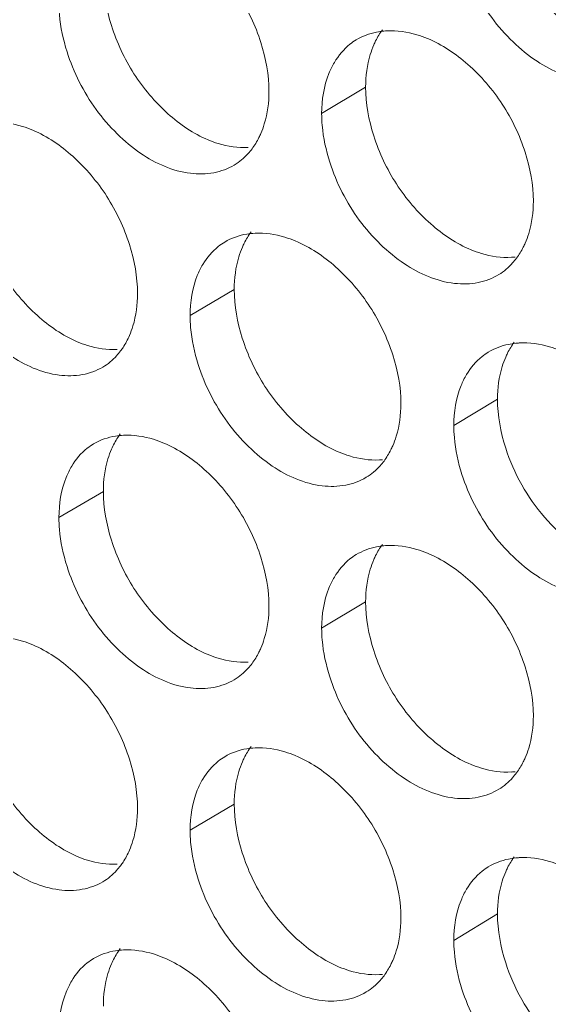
# Model space of a CAD drawing. Header units: millimetres. Extents: x 1177 to 4147, y 93 to 2194.
# Drawn here: x 2615.09 to 2623.2, y 869.58 to 884.66 of the extents above; entities that cross this region are included whole.
import ezdxf

# ---------------------------------------------------------------- set-up
doc = ezdxf.new("R2010")
doc.units = ezdxf.units.MM
doc.header["$LTSCALE"] = 0.1
doc.layers.get('0').update_dxf_attribs({"lineweight": 13})
doc.layers.add('标注', color=251, linetype='Continuous', lineweight=9)

# ---------------------------------------------------------------- blocks, each defined once
blk = doc.blocks.new('02')
at = {"layer": '标注'}
for p, q in [((4512.541, 853.591), (4511.58, 853.015)), ((4509.669, 849.17), (4508.703, 848.596)), ((4515.425, 846.77), (4514.47, 846.191)), ((4506.808, 844.755), (4505.836, 844.184)), ((4506.808, 844.755), (4505.836, 844.184)), ((4512.541, 842.341), (4511.58, 841.765)), ((4512.541, 842.341), (4511.58, 841.765)), ((4509.669, 837.92), (4508.703, 837.346)), ((4515.425, 835.52), (4514.47, 834.941))]:
    blk.add_line(p, q, dxfattribs=at)
for centre, radius, start, end in [((4513.09, 853.168), 1.654, 92.9003, 95.1818), ((4515.644, 851.517), 1.649, 272.9969, 275.7719), ((4515.989, 846.339), 1.662, 93.0207, 95.749), ((4512.763, 847.08), 1.64, 272.8765, 275.2009), ((4513.09, 841.918), 1.654, 92.9003, 95.1818), ((4513.09, 841.918), 1.654, 92.9003, 95.1818), ((4515.644, 840.267), 1.649, 272.9969, 275.7719), ((4515.644, 840.267), 1.649, 272.9969, 275.7719), ((4515.989, 835.089), 1.662, 93.0207, 95.749), ((4512.763, 835.83), 1.64, 272.8765, 275.2009)]:
    blk.add_arc(centre, radius, start, end, dxfattribs=at)
for points, knots in [([(4515.425, 858.02), (4515.425, 857.659), (4515.6, 856.72), (4516.216, 855.624), (4517.032, 854.85), (4517.5, 854.567), (4517.74, 854.469)], [0, 0, 0, 0, 0.243755, 0.63494, 0.825083, 1, 1, 1, 1]), ([(4510.428, 853.497), (4510.428, 853.858), (4510.288, 854.607), (4509.799, 855.641), (4509.067, 856.503), (4508.45, 856.926), (4508.128, 857.061)], [0, 0, 0, 0, 0.243745, 0.505466, 0.764291, 1, 1, 1, 1]), ([(4514.648, 856.374), (4514.793, 855.923), (4515.124, 855.277), (4515.744, 854.574), (4516.404, 854.032), (4517.165, 853.703), (4517.903, 853.725), (4518.224, 853.846), (4518.362, 853.931)], [0, 0, 0, 0, 0.285015, 0.426566, 0.56171, 0.798641, 0.902454, 1, 1, 1, 1]), ([(4506.808, 856.005), (4506.808, 855.644), (4506.946, 854.895), (4507.432, 853.861), (4508.16, 852.997), (4508.775, 852.574), (4509.096, 852.438)], [0, 0, 0, 0, 0.24405, 0.505923, 0.764587, 1, 1, 1, 1]), ([(4505.836, 855.434), (4505.836, 855.347), (4505.853, 854.986), (4505.93, 854.628), (4506.013, 854.365)], [0, 0, 0, 0, 0.239158, 1, 1, 1, 1]), ([(4512.909, 854.843), (4512.852, 854.767), (4512.786, 854.657), (4512.732, 854.542), (4512.719, 854.512)], [0, 0, 0, 0, 0.743694, 1, 1, 1, 1]), ([(4513.891, 854.654), (4513.817, 854.684), (4513.533, 854.786), (4513.228, 854.831), (4513.007, 854.819)], [0, 0, 0, 0, 0.265915, 1, 1, 1, 1]), ([(4512.336, 854.623), (4512.288, 854.594), (4512.099, 854.463), (4511.948, 854.281), (4511.859, 854.132)], [0, 0, 0, 0, 0.245262, 1, 1, 1, 1]), ([(4512.941, 854.815), (4512.887, 854.81), (4512.676, 854.78), (4512.472, 854.704), (4512.336, 854.623)], [0, 0, 0, 0, 0.257466, 1, 1, 1, 1]), ([(4516.208, 851.1), (4516.208, 851.461), (4516.067, 852.21), (4515.574, 853.241), (4514.836, 854.101), (4514.214, 854.52), (4513.891, 854.654)], [0, 0, 0, 0, 0.243409, 0.504813, 0.763684, 1, 1, 1, 1]), ([(4512.719, 854.512), (4512.69, 854.444), (4512.582, 854.149), (4512.541, 853.831), (4512.541, 853.591)], [0, 0, 0, 0, 0.235813, 1, 1, 1, 1]), ([(4506.013, 854.365), (4506.155, 853.915), (4506.48, 853.271), (4507.089, 852.564), (4507.737, 852.018), (4508.484, 851.681), (4509.215, 851.691), (4509.533, 851.806), (4509.67, 851.888)], [0, 0, 0, 0, 0.286235, 0.428153, 0.563457, 0.799968, 0.903181, 1, 1, 1, 1]), ([(4511.859, 854.132), (4511.813, 854.055), (4511.643, 853.707), (4511.58, 853.312), (4511.58, 853.015)], [0, 0, 0, 0, 0.232735, 1, 1, 1, 1]), ([(4512.541, 853.591), (4512.541, 853.23), (4512.681, 852.482), (4513.171, 851.449), (4513.905, 850.588), (4514.524, 850.169), (4514.847, 850.035)], [0, 0, 0, 0, 0.243714, 0.505271, 0.763981, 1, 1, 1, 1]), ([(4510.25, 852.578), (4510.28, 852.646), (4510.387, 852.94), (4510.428, 853.258), (4510.428, 853.497)], [0, 0, 0, 0, 0.235754, 1, 1, 1, 1]), ([(4511.58, 853.015), (4511.58, 852.929), (4511.597, 852.567), (4511.675, 852.21), (4511.758, 851.948)], [0, 0, 0, 0, 0.239233, 1, 1, 1, 1]), ([(4505.264, 852.65), (4505.191, 852.681), (4504.912, 852.785), (4504.609, 852.832), (4504.391, 852.822)], [0, 0, 0, 0, 0.266406, 1, 1, 1, 1]), ([(4507.555, 849.081), (4507.555, 849.442), (4507.415, 850.191), (4506.928, 851.225), (4506.199, 852.09), (4505.585, 852.514), (4505.264, 852.65)], [0, 0, 0, 0, 0.243914, 0.505794, 0.764596, 1, 1, 1, 1]), ([(4510.058, 852.242), (4510.115, 852.319), (4510.183, 852.43), (4510.237, 852.547), (4510.25, 852.578)], [0, 0, 0, 0, 0.74354, 1, 1, 1, 1]), ([(4509.096, 852.438), (4509.169, 852.408), (4509.449, 852.305), (4509.753, 852.259), (4509.971, 852.27)], [0, 0, 0, 0, 0.265996, 1, 1, 1, 1]), ([(4509.67, 851.888), (4509.782, 851.955), (4509.92, 852.07), (4510.031, 852.206), (4510.058, 852.242)], [0, 0, 0, 0, 0.744409, 1, 1, 1, 1]), ([(4511.758, 851.948), (4511.902, 851.497), (4512.231, 850.852), (4512.847, 850.147), (4513.504, 849.604), (4514.26, 849.272), (4514.996, 849.29), (4515.316, 849.409), (4515.454, 849.493)], [0, 0, 0, 0, 0.28542, 0.427092, 0.562289, 0.79908, 0.902694, 1, 1, 1, 1]), ([(4503.958, 851.597), (4503.958, 851.236), (4504.096, 850.487), (4504.579, 849.452), (4505.304, 848.586), (4505.917, 848.161), (4506.237, 848.025)], [0, 0, 0, 0, 0.244219, 0.506251, 0.764892, 1, 1, 1, 1]), ([(4516.029, 850.18), (4516.059, 850.248), (4516.167, 850.543), (4516.208, 850.86), (4516.208, 851.1)], [0, 0, 0, 0, 0.236051, 1, 1, 1, 1]), ([(4510.123, 850.397), (4510.064, 850.394), (4509.833, 850.371), (4509.608, 850.293), (4509.46, 850.205)], [0, 0, 0, 0, 0.258753, 1, 1, 1, 1]), ([(4510.038, 850.425), (4509.981, 850.348), (4509.913, 850.237), (4509.859, 850.12), (4509.846, 850.09)], [0, 0, 0, 0, 0.74352, 1, 1, 1, 1]), ([(4511.004, 850.229), (4510.93, 850.26), (4510.648, 850.362), (4510.343, 850.408), (4510.123, 850.397)], [0, 0, 0, 0, 0.266077, 1, 1, 1, 1]), ([(4509.46, 850.205), (4509.412, 850.176), (4509.222, 850.045), (4509.07, 849.863), (4508.981, 849.714)], [0, 0, 0, 0, 0.245151, 1, 1, 1, 1]), ([(4509.846, 850.09), (4509.817, 850.022), (4509.709, 849.727), (4509.669, 849.41), (4509.669, 849.17)], [0, 0, 0, 0, 0.235665, 1, 1, 1, 1]), ([(4513.313, 846.67), (4513.313, 847.031), (4513.172, 847.78), (4512.681, 848.813), (4511.946, 849.674), (4511.327, 850.094), (4511.004, 850.229)], [0, 0, 0, 0, 0.243576, 0.505139, 0.763987, 1, 1, 1, 1]), ([(4515.841, 849.851), (4515.897, 849.927), (4515.963, 850.036), (4516.016, 850.15), (4516.029, 850.18)], [0, 0, 0, 0, 0.743887, 1, 1, 1, 1]), ([(4503.157, 849.959), (4503.298, 849.51), (4503.621, 848.865), (4504.227, 848.158), (4504.871, 847.611), (4505.614, 847.271), (4506.341, 847.277), (4506.658, 847.39), (4506.795, 847.47)], [0, 0, 0, 0, 0.286646, 0.428688, 0.564047, 0.800418, 0.903427, 1, 1, 1, 1]), ([(4514.847, 850.035), (4514.921, 850.005), (4515.204, 849.903), (4515.51, 849.859), (4515.73, 849.871)], [0, 0, 0, 0, 0.265674, 1, 1, 1, 1]), ([(4508.981, 849.714), (4508.935, 849.637), (4508.765, 849.288), (4508.703, 848.893), (4508.703, 848.596)], [0, 0, 0, 0, 0.2325, 1, 1, 1, 1]), ([(4515.454, 849.493), (4515.566, 849.561), (4515.703, 849.678), (4515.814, 849.815), (4515.841, 849.851)], [0, 0, 0, 0, 0.744581, 1, 1, 1, 1]), ([(4507.378, 848.162), (4507.407, 848.23), (4507.514, 848.524), (4507.555, 848.841), (4507.555, 849.081)], [0, 0, 0, 0, 0.235606, 1, 1, 1, 1]), ([(4509.669, 849.17), (4509.669, 848.809), (4509.808, 848.06), (4510.296, 847.026), (4511.027, 846.164), (4511.644, 845.743), (4511.966, 845.608)], [0, 0, 0, 0, 0.243882, 0.505596, 0.764283, 1, 1, 1, 1]), ([(4508.703, 848.596), (4508.703, 848.51), (4508.719, 848.148), (4508.797, 847.79), (4508.88, 847.528)], [0, 0, 0, 0, 0.239196, 1, 1, 1, 1]), ([(4507.183, 847.823), (4507.202, 847.848), (4507.277, 847.955), (4507.339, 848.071), (4507.378, 848.162)], [0, 0, 0, 0, 0.244103, 1, 1, 1, 1]), ([(4506.237, 848.025), (4506.31, 847.994), (4506.589, 847.891), (4506.891, 847.845), (4507.109, 847.855)], [0, 0, 0, 0, 0.26616, 1, 1, 1, 1]), ([(4515.823, 847.993), (4515.769, 847.987), (4515.56, 847.956), (4515.358, 847.879), (4515.224, 847.798)], [0, 0, 0, 0, 0.257249, 1, 1, 1, 1]), ([(4515.791, 848.018), (4515.735, 847.943), (4515.67, 847.834), (4515.616, 847.72), (4515.604, 847.69)], [0, 0, 0, 0, 0.743867, 1, 1, 1, 1]), ([(4516.789, 847.835), (4516.715, 847.865), (4516.43, 847.966), (4516.123, 848.01), (4515.901, 847.999)], [0, 0, 0, 0, 0.265755, 1, 1, 1, 1]), ([(4506.795, 847.47), (4506.907, 847.537), (4507.045, 847.651), (4507.156, 847.787), (4507.183, 847.823)], [0, 0, 0, 0, 0.744319, 1, 1, 1, 1]), ([(4515.224, 847.798), (4515.176, 847.769), (4514.988, 847.637), (4514.837, 847.456), (4514.748, 847.307)], [0, 0, 0, 0, 0.24537, 1, 1, 1, 1]), ([(4508.88, 847.528), (4509.023, 847.078), (4509.35, 846.433), (4509.962, 845.727), (4510.615, 845.183), (4511.366, 844.848), (4512.099, 844.862), (4512.418, 844.979), (4512.556, 845.062)], [0, 0, 0, 0, 0.285826, 0.427621, 0.562871, 0.799523, 0.902937, 1, 1, 1, 1]), ([(4515.604, 847.69), (4515.574, 847.622), (4515.466, 847.327), (4515.425, 847.009), (4515.425, 846.77)], [0, 0, 0, 0, 0.235961, 1, 1, 1, 1]), ([(4514.748, 847.307), (4514.702, 847.23), (4514.532, 846.882), (4514.47, 846.487), (4514.47, 846.191)], [0, 0, 0, 0, 0.232969, 1, 1, 1, 1]), ([(4513.134, 845.751), (4513.164, 845.818), (4513.272, 846.113), (4513.313, 846.431), (4513.313, 846.67)], [0, 0, 0, 0, 0.235903, 1, 1, 1, 1]), ([(4515.425, 846.77), (4515.425, 846.409), (4515.6, 845.47), (4516.216, 844.374), (4517.032, 843.6), (4517.5, 843.317), (4517.74, 843.219)], [0, 0, 0, 0, 0.243755, 0.63494, 0.825083, 1, 1, 1, 1]), ([(4507.178, 846.013), (4507.159, 845.987), (4507.084, 845.881), (4507.023, 845.765), (4506.984, 845.675)], [0, 0, 0, 0, 0.244083, 1, 1, 1, 1]), ([(4507.178, 846.013), (4507.159, 845.987), (4507.084, 845.881), (4507.023, 845.765), (4506.984, 845.675)], [0, 0, 0, 0, 0.244083, 1, 1, 1, 1]), ([(4508.128, 845.811), (4508.055, 845.842), (4507.774, 845.945), (4507.471, 845.991), (4507.251, 845.981)], [0, 0, 0, 0, 0.26624, 1, 1, 1, 1]), ([(4508.128, 845.811), (4508.055, 845.842), (4507.774, 845.945), (4507.471, 845.991), (4507.251, 845.981)], [0, 0, 0, 0, 0.26624, 1, 1, 1, 1]), ([(4514.47, 846.191), (4514.47, 846.105), (4514.487, 845.743), (4514.564, 845.386), (4514.648, 845.124)], [0, 0, 0, 0, 0.239271, 1, 1, 1, 1]), ([(4506.595, 845.794), (4506.547, 845.765), (4506.356, 845.635), (4506.204, 845.452), (4506.115, 845.303)], [0, 0, 0, 0, 0.245038, 1, 1, 1, 1]), ([(4506.595, 845.794), (4506.547, 845.765), (4506.356, 845.635), (4506.204, 845.452), (4506.115, 845.303)], [0, 0, 0, 0, 0.245038, 1, 1, 1, 1]), ([(4507.251, 845.981), (4507.192, 845.978), (4506.965, 845.956), (4506.741, 845.88), (4506.595, 845.794)], [0, 0, 0, 0, 0.258729, 1, 1, 1, 1]), ([(4507.251, 845.981), (4507.192, 845.978), (4506.965, 845.956), (4506.741, 845.88), (4506.595, 845.794)], [0, 0, 0, 0, 0.258729, 1, 1, 1, 1]), ([(4510.428, 842.247), (4510.428, 842.608), (4510.288, 843.357), (4509.799, 844.391), (4509.067, 845.253), (4508.45, 845.676), (4508.128, 845.811)], [0, 0, 0, 0, 0.243745, 0.505466, 0.764291, 1, 1, 1, 1]), ([(4510.428, 842.247), (4510.428, 842.608), (4510.288, 843.357), (4509.799, 844.391), (4509.067, 845.253), (4508.45, 845.676), (4508.128, 845.811)], [0, 0, 0, 0, 0.243745, 0.505466, 0.764291, 1, 1, 1, 1]), ([(4506.984, 845.675), (4506.955, 845.607), (4506.848, 845.312), (4506.808, 844.995), (4506.808, 844.755)], [0, 0, 0, 0, 0.235516, 1, 1, 1, 1]), ([(4506.984, 845.675), (4506.955, 845.607), (4506.848, 845.312), (4506.808, 844.995), (4506.808, 844.755)], [0, 0, 0, 0, 0.235516, 1, 1, 1, 1]), ([(4511.966, 845.608), (4512.039, 845.578), (4512.321, 845.476), (4512.625, 845.431), (4512.845, 845.442)], [0, 0, 0, 0, 0.265834, 1, 1, 1, 1]), ([(4512.944, 845.418), (4513, 845.495), (4513.067, 845.605), (4513.121, 845.72), (4513.134, 845.751)], [0, 0, 0, 0, 0.743715, 1, 1, 1, 1]), ([(4512.556, 845.062), (4512.668, 845.13), (4512.806, 845.245), (4512.917, 845.382), (4512.944, 845.418)], [0, 0, 0, 0, 0.744496, 1, 1, 1, 1]), ([(4506.115, 845.303), (4506.069, 845.226), (4505.898, 844.877), (4505.836, 844.481), (4505.836, 844.184)], [0, 0, 0, 0, 0.232263, 1, 1, 1, 1]), ([(4506.115, 845.303), (4506.069, 845.226), (4505.898, 844.877), (4505.836, 844.481), (4505.836, 844.184)], [0, 0, 0, 0, 0.232263, 1, 1, 1, 1]), ([(4514.648, 845.124), (4514.793, 844.673), (4515.124, 844.027), (4515.744, 843.324), (4516.404, 842.782), (4517.165, 842.453), (4517.903, 842.475), (4518.224, 842.596), (4518.362, 842.681)], [0, 0, 0, 0, 0.285015, 0.426566, 0.56171, 0.798641, 0.902454, 1, 1, 1, 1]), ([(4506.808, 844.755), (4506.808, 844.394), (4506.946, 843.645), (4507.432, 842.611), (4508.16, 841.747), (4508.775, 841.324), (4509.096, 841.188)], [0, 0, 0, 0, 0.24405, 0.505923, 0.764587, 1, 1, 1, 1]), ([(4506.808, 844.755), (4506.808, 844.394), (4506.946, 843.645), (4507.432, 842.611), (4508.16, 841.747), (4508.775, 841.324), (4509.096, 841.188)], [0, 0, 0, 0, 0.24405, 0.505923, 0.764587, 1, 1, 1, 1]), ([(4505.836, 844.184), (4505.836, 844.097), (4505.853, 843.736), (4505.93, 843.378), (4506.013, 843.115)], [0, 0, 0, 0, 0.239158, 1, 1, 1, 1]), ([(4505.836, 844.184), (4505.836, 844.097), (4505.853, 843.736), (4505.93, 843.378), (4506.013, 843.115)], [0, 0, 0, 0, 0.239158, 1, 1, 1, 1]), ([(4512.941, 843.565), (4512.887, 843.56), (4512.676, 843.53), (4512.472, 843.454), (4512.336, 843.373)], [0, 0, 0, 0, 0.257466, 1, 1, 1, 1]), ([(4512.941, 843.565), (4512.887, 843.56), (4512.676, 843.53), (4512.472, 843.454), (4512.336, 843.373)], [0, 0, 0, 0, 0.257466, 1, 1, 1, 1]), ([(4512.909, 843.593), (4512.852, 843.517), (4512.786, 843.407), (4512.732, 843.292), (4512.719, 843.262)], [0, 0, 0, 0, 0.743694, 1, 1, 1, 1]), ([(4512.909, 843.593), (4512.852, 843.517), (4512.786, 843.407), (4512.732, 843.292), (4512.719, 843.262)], [0, 0, 0, 0, 0.743694, 1, 1, 1, 1]), ([(4513.891, 843.404), (4513.817, 843.434), (4513.533, 843.536), (4513.228, 843.581), (4513.007, 843.569)], [0, 0, 0, 0, 0.265915, 1, 1, 1, 1]), ([(4513.891, 843.404), (4513.817, 843.434), (4513.533, 843.536), (4513.228, 843.581), (4513.007, 843.569)], [0, 0, 0, 0, 0.265915, 1, 1, 1, 1]), ([(4516.208, 839.85), (4516.208, 840.211), (4516.067, 840.96), (4515.574, 841.991), (4514.836, 842.851), (4514.214, 843.27), (4513.891, 843.404)], [0, 0, 0, 0, 0.243409, 0.504813, 0.763684, 1, 1, 1, 1]), ([(4516.208, 839.85), (4516.208, 840.211), (4516.067, 840.96), (4515.574, 841.991), (4514.836, 842.851), (4514.214, 843.27), (4513.891, 843.404)], [0, 0, 0, 0, 0.243409, 0.504813, 0.763684, 1, 1, 1, 1]), ([(4512.336, 843.373), (4512.288, 843.344), (4512.099, 843.213), (4511.948, 843.031), (4511.859, 842.882)], [0, 0, 0, 0, 0.245262, 1, 1, 1, 1]), ([(4512.336, 843.373), (4512.288, 843.344), (4512.099, 843.213), (4511.948, 843.031), (4511.859, 842.882)], [0, 0, 0, 0, 0.245262, 1, 1, 1, 1]), ([(4512.719, 843.262), (4512.69, 843.194), (4512.582, 842.899), (4512.541, 842.581), (4512.541, 842.341)], [0, 0, 0, 0, 0.235813, 1, 1, 1, 1]), ([(4512.719, 843.262), (4512.69, 843.194), (4512.582, 842.899), (4512.541, 842.581), (4512.541, 842.341)], [0, 0, 0, 0, 0.235813, 1, 1, 1, 1]), ([(4506.013, 843.115), (4506.155, 842.665), (4506.48, 842.021), (4507.089, 841.314), (4507.737, 840.768), (4508.484, 840.431), (4509.215, 840.441), (4509.533, 840.556), (4509.67, 840.638)], [0, 0, 0, 0, 0.286235, 0.428153, 0.563457, 0.799968, 0.903181, 1, 1, 1, 1]), ([(4506.013, 843.115), (4506.155, 842.665), (4506.48, 842.021), (4507.089, 841.314), (4507.737, 840.768), (4508.484, 840.431), (4509.215, 840.441), (4509.533, 840.556), (4509.67, 840.638)], [0, 0, 0, 0, 0.286235, 0.428153, 0.563457, 0.799968, 0.903181, 1, 1, 1, 1]), ([(4511.859, 842.882), (4511.813, 842.805), (4511.643, 842.457), (4511.58, 842.062), (4511.58, 841.765)], [0, 0, 0, 0, 0.232735, 1, 1, 1, 1]), ([(4511.859, 842.882), (4511.813, 842.805), (4511.643, 842.457), (4511.58, 842.062), (4511.58, 841.765)], [0, 0, 0, 0, 0.232735, 1, 1, 1, 1]), ([(4512.541, 842.341), (4512.541, 841.98), (4512.681, 841.232), (4513.171, 840.199), (4513.905, 839.338), (4514.524, 838.919), (4514.847, 838.785)], [0, 0, 0, 0, 0.243714, 0.505271, 0.763981, 1, 1, 1, 1]), ([(4512.541, 842.341), (4512.541, 841.98), (4512.681, 841.232), (4513.171, 840.199), (4513.905, 839.338), (4514.524, 838.919), (4514.847, 838.785)], [0, 0, 0, 0, 0.243714, 0.505271, 0.763981, 1, 1, 1, 1]), ([(4510.25, 841.328), (4510.28, 841.396), (4510.387, 841.69), (4510.428, 842.008), (4510.428, 842.247)], [0, 0, 0, 0, 0.235754, 1, 1, 1, 1]), ([(4510.25, 841.328), (4510.28, 841.396), (4510.387, 841.69), (4510.428, 842.008), (4510.428, 842.247)], [0, 0, 0, 0, 0.235754, 1, 1, 1, 1]), ([(4511.58, 841.765), (4511.58, 841.679), (4511.597, 841.317), (4511.675, 840.96), (4511.758, 840.698)], [0, 0, 0, 0, 0.239233, 1, 1, 1, 1]), ([(4511.58, 841.765), (4511.58, 841.679), (4511.597, 841.317), (4511.675, 840.96), (4511.758, 840.698)], [0, 0, 0, 0, 0.239233, 1, 1, 1, 1]), ([(4505.264, 841.4), (4505.191, 841.431), (4504.912, 841.535), (4504.609, 841.582), (4504.391, 841.572)], [0, 0, 0, 0, 0.266406, 1, 1, 1, 1]), ([(4507.555, 837.831), (4507.555, 838.192), (4507.415, 838.941), (4506.928, 839.975), (4506.199, 840.84), (4505.585, 841.264), (4505.264, 841.4)], [0, 0, 0, 0, 0.243914, 0.505794, 0.764596, 1, 1, 1, 1]), ([(4510.058, 840.992), (4510.115, 841.069), (4510.183, 841.18), (4510.237, 841.297), (4510.25, 841.328)], [0, 0, 0, 0, 0.74354, 1, 1, 1, 1]), ([(4510.058, 840.992), (4510.115, 841.069), (4510.183, 841.18), (4510.237, 841.297), (4510.25, 841.328)], [0, 0, 0, 0, 0.74354, 1, 1, 1, 1]), ([(4509.096, 841.188), (4509.169, 841.158), (4509.449, 841.055), (4509.753, 841.009), (4509.971, 841.02)], [0, 0, 0, 0, 0.265996, 1, 1, 1, 1]), ([(4509.096, 841.188), (4509.169, 841.158), (4509.449, 841.055), (4509.753, 841.009), (4509.971, 841.02)], [0, 0, 0, 0, 0.265996, 1, 1, 1, 1]), ([(4509.67, 840.638), (4509.782, 840.705), (4509.92, 840.82), (4510.031, 840.956), (4510.058, 840.992)], [0, 0, 0, 0, 0.744409, 1, 1, 1, 1]), ([(4509.67, 840.638), (4509.782, 840.705), (4509.92, 840.82), (4510.031, 840.956), (4510.058, 840.992)], [0, 0, 0, 0, 0.744409, 1, 1, 1, 1]), ([(4511.758, 840.698), (4511.902, 840.247), (4512.231, 839.602), (4512.847, 838.897), (4513.504, 838.354), (4514.26, 838.022), (4514.996, 838.04), (4515.316, 838.159), (4515.454, 838.243)], [0, 0, 0, 0, 0.28542, 0.427092, 0.562289, 0.79908, 0.902694, 1, 1, 1, 1]), ([(4511.758, 840.698), (4511.902, 840.247), (4512.231, 839.602), (4512.847, 838.897), (4513.504, 838.354), (4514.26, 838.022), (4514.996, 838.04), (4515.316, 838.159), (4515.454, 838.243)], [0, 0, 0, 0, 0.28542, 0.427092, 0.562289, 0.79908, 0.902694, 1, 1, 1, 1]), ([(4503.958, 840.347), (4503.958, 839.986), (4504.096, 839.237), (4504.579, 838.202), (4505.304, 837.336), (4505.917, 836.911), (4506.237, 836.775)], [0, 0, 0, 0, 0.244219, 0.506251, 0.764892, 1, 1, 1, 1]), ([(4516.029, 838.93), (4516.059, 838.998), (4516.167, 839.293), (4516.208, 839.61), (4516.208, 839.85)], [0, 0, 0, 0, 0.236051, 1, 1, 1, 1]), ([(4516.029, 838.93), (4516.059, 838.998), (4516.167, 839.293), (4516.208, 839.61), (4516.208, 839.85)], [0, 0, 0, 0, 0.236051, 1, 1, 1, 1]), ([(4510.123, 839.147), (4510.064, 839.144), (4509.833, 839.121), (4509.608, 839.043), (4509.46, 838.955)], [0, 0, 0, 0, 0.258753, 1, 1, 1, 1]), ([(4510.038, 839.175), (4509.981, 839.098), (4509.913, 838.987), (4509.859, 838.87), (4509.846, 838.84)], [0, 0, 0, 0, 0.74352, 1, 1, 1, 1]), ([(4511.004, 838.979), (4510.93, 839.01), (4510.648, 839.112), (4510.343, 839.158), (4510.123, 839.147)], [0, 0, 0, 0, 0.266077, 1, 1, 1, 1]), ([(4509.46, 838.955), (4509.412, 838.926), (4509.222, 838.795), (4509.07, 838.613), (4508.981, 838.464)], [0, 0, 0, 0, 0.245151, 1, 1, 1, 1]), ([(4513.313, 835.42), (4513.313, 835.781), (4513.172, 836.53), (4512.681, 837.563), (4511.946, 838.424), (4511.327, 838.844), (4511.004, 838.979)], [0, 0, 0, 0, 0.243576, 0.505139, 0.763987, 1, 1, 1, 1]), ([(4515.841, 838.601), (4515.897, 838.677), (4515.963, 838.786), (4516.016, 838.9), (4516.029, 838.93)], [0, 0, 0, 0, 0.743887, 1, 1, 1, 1]), ([(4515.841, 838.601), (4515.897, 838.677), (4515.963, 838.786), (4516.016, 838.9), (4516.029, 838.93)], [0, 0, 0, 0, 0.743887, 1, 1, 1, 1]), ([(4503.157, 838.709), (4503.298, 838.26), (4503.621, 837.615), (4504.227, 836.908), (4504.871, 836.361), (4505.614, 836.021), (4506.341, 836.027), (4506.658, 836.14), (4506.795, 836.22)], [0, 0, 0, 0, 0.286646, 0.428688, 0.564047, 0.800418, 0.903427, 1, 1, 1, 1]), ([(4509.846, 838.84), (4509.817, 838.772), (4509.709, 838.477), (4509.669, 838.16), (4509.669, 837.92)], [0, 0, 0, 0, 0.235665, 1, 1, 1, 1]), ([(4514.847, 838.785), (4514.921, 838.755), (4515.204, 838.653), (4515.51, 838.609), (4515.73, 838.621)], [0, 0, 0, 0, 0.265674, 1, 1, 1, 1]), ([(4514.847, 838.785), (4514.921, 838.755), (4515.204, 838.653), (4515.51, 838.609), (4515.73, 838.621)], [0, 0, 0, 0, 0.265674, 1, 1, 1, 1]), ([(4508.981, 838.464), (4508.935, 838.387), (4508.765, 838.038), (4508.703, 837.643), (4508.703, 837.346)], [0, 0, 0, 0, 0.2325, 1, 1, 1, 1]), ([(4515.454, 838.243), (4515.566, 838.311), (4515.703, 838.428), (4515.814, 838.565), (4515.841, 838.601)], [0, 0, 0, 0, 0.744581, 1, 1, 1, 1]), ([(4515.454, 838.243), (4515.566, 838.311), (4515.703, 838.428), (4515.814, 838.565), (4515.841, 838.601)], [0, 0, 0, 0, 0.744581, 1, 1, 1, 1]), ([(4507.378, 836.912), (4507.407, 836.98), (4507.514, 837.274), (4507.555, 837.591), (4507.555, 837.831)], [0, 0, 0, 0, 0.235606, 1, 1, 1, 1]), ([(4509.669, 837.92), (4509.669, 837.559), (4509.808, 836.81), (4510.296, 835.776), (4511.027, 834.914), (4511.644, 834.493), (4511.966, 834.358)], [0, 0, 0, 0, 0.243882, 0.505596, 0.764283, 1, 1, 1, 1]), ([(4508.703, 837.346), (4508.703, 837.26), (4508.719, 836.898), (4508.797, 836.54), (4508.88, 836.278)], [0, 0, 0, 0, 0.239196, 1, 1, 1, 1]), ([(4506.237, 836.775), (4506.31, 836.744), (4506.589, 836.641), (4506.891, 836.595), (4507.109, 836.605)], [0, 0, 0, 0, 0.26616, 1, 1, 1, 1]), ([(4507.183, 836.573), (4507.202, 836.598), (4507.277, 836.705), (4507.339, 836.821), (4507.378, 836.912)], [0, 0, 0, 0, 0.244103, 1, 1, 1, 1]), ([(4515.823, 836.743), (4515.769, 836.737), (4515.56, 836.706), (4515.358, 836.629), (4515.224, 836.548)], [0, 0, 0, 0, 0.257249, 1, 1, 1, 1]), ([(4515.791, 836.768), (4515.735, 836.693), (4515.67, 836.584), (4515.616, 836.47), (4515.604, 836.44)], [0, 0, 0, 0, 0.743867, 1, 1, 1, 1]), ([(4516.789, 836.585), (4516.715, 836.615), (4516.43, 836.716), (4516.123, 836.76), (4515.901, 836.749)], [0, 0, 0, 0, 0.265755, 1, 1, 1, 1]), ([(4506.795, 836.22), (4506.907, 836.287), (4507.045, 836.401), (4507.156, 836.537), (4507.183, 836.573)], [0, 0, 0, 0, 0.744319, 1, 1, 1, 1]), ([(4515.224, 836.548), (4515.176, 836.519), (4514.988, 836.387), (4514.837, 836.206), (4514.748, 836.057)], [0, 0, 0, 0, 0.24537, 1, 1, 1, 1]), ([(4515.604, 836.44), (4515.574, 836.372), (4515.466, 836.077), (4515.425, 835.759), (4515.425, 835.52)], [0, 0, 0, 0, 0.235961, 1, 1, 1, 1]), ([(4508.88, 836.278), (4509.023, 835.828), (4509.35, 835.183), (4509.962, 834.477), (4510.615, 833.933), (4511.366, 833.598), (4512.099, 833.612), (4512.418, 833.729), (4512.556, 833.812)], [0, 0, 0, 0, 0.285826, 0.427621, 0.562871, 0.799523, 0.902937, 1, 1, 1, 1]), ([(4514.748, 836.057), (4514.702, 835.98), (4514.532, 835.632), (4514.47, 835.237), (4514.47, 834.941)], [0, 0, 0, 0, 0.232969, 1, 1, 1, 1]), ([(4515.425, 835.52), (4515.425, 835.159), (4515.6, 834.22), (4516.216, 833.124), (4517.032, 832.35), (4517.5, 832.067), (4517.74, 831.969)], [0, 0, 0, 0, 0.243755, 0.63494, 0.825083, 1, 1, 1, 1]), ([(4513.134, 834.501), (4513.164, 834.568), (4513.272, 834.863), (4513.313, 835.181), (4513.313, 835.42)], [0, 0, 0, 0, 0.235903, 1, 1, 1, 1]), ([(4514.47, 834.941), (4514.47, 834.855), (4514.487, 834.493), (4514.564, 834.136), (4514.648, 833.874)], [0, 0, 0, 0, 0.239271, 1, 1, 1, 1]), ([(4507.251, 834.731), (4507.192, 834.728), (4506.965, 834.706), (4506.741, 834.63), (4506.595, 834.544)], [0, 0, 0, 0, 0.258729, 1, 1, 1, 1]), ([(4507.178, 834.763), (4507.159, 834.737), (4507.084, 834.631), (4507.023, 834.515), (4506.984, 834.425)], [0, 0, 0, 0, 0.244083, 1, 1, 1, 1]), ([(4508.128, 834.561), (4508.055, 834.592), (4507.774, 834.695), (4507.471, 834.741), (4507.251, 834.731)], [0, 0, 0, 0, 0.26624, 1, 1, 1, 1]), ([(4506.595, 834.544), (4506.547, 834.515), (4506.356, 834.385), (4506.204, 834.202), (4506.115, 834.053)], [0, 0, 0, 0, 0.245038, 1, 1, 1, 1]), ([(4506.984, 834.425), (4506.955, 834.357), (4506.848, 834.062), (4506.808, 833.745), (4506.808, 833.505)], [0, 0, 0, 0, 0.235516, 1, 1, 1, 1]), ([(4510.428, 830.997), (4510.428, 831.358), (4510.288, 832.107), (4509.799, 833.141), (4509.067, 834.003), (4508.45, 834.426), (4508.128, 834.561)], [0, 0, 0, 0, 0.243745, 0.505466, 0.764291, 1, 1, 1, 1]), ([(4511.966, 834.358), (4512.039, 834.328), (4512.321, 834.226), (4512.625, 834.181), (4512.845, 834.192)], [0, 0, 0, 0, 0.265834, 1, 1, 1, 1]), ([(4512.944, 834.168), (4513, 834.245), (4513.067, 834.355), (4513.121, 834.47), (4513.134, 834.501)], [0, 0, 0, 0, 0.743715, 1, 1, 1, 1]), ([(4512.556, 833.812), (4512.668, 833.88), (4512.806, 833.995), (4512.917, 834.132), (4512.944, 834.168)], [0, 0, 0, 0, 0.744496, 1, 1, 1, 1]), ([(4506.115, 834.053), (4506.069, 833.976), (4505.898, 833.627), (4505.836, 833.231), (4505.836, 832.934)], [0, 0, 0, 0, 0.232263, 1, 1, 1, 1]), ([(4514.648, 833.874), (4514.793, 833.423), (4515.124, 832.777), (4515.744, 832.074), (4516.404, 831.532), (4517.165, 831.203), (4517.903, 831.225), (4518.224, 831.346), (4518.362, 831.431)], [0, 0, 0, 0, 0.285015, 0.426566, 0.56171, 0.798641, 0.902454, 1, 1, 1, 1])]:
    blk.add_open_spline(points, degree=3, knots=knots, dxfattribs=at)

msp = doc.modelspace()

# ---------------------------------------------------------------- block references
at = {"xscale": 0.7, "yscale": 0.7, "zscale": 0.7}
msp.add_blockref('02', (-538.391, 286.112), dxfattribs=at)

doc.saveas('drawing.dxf')
